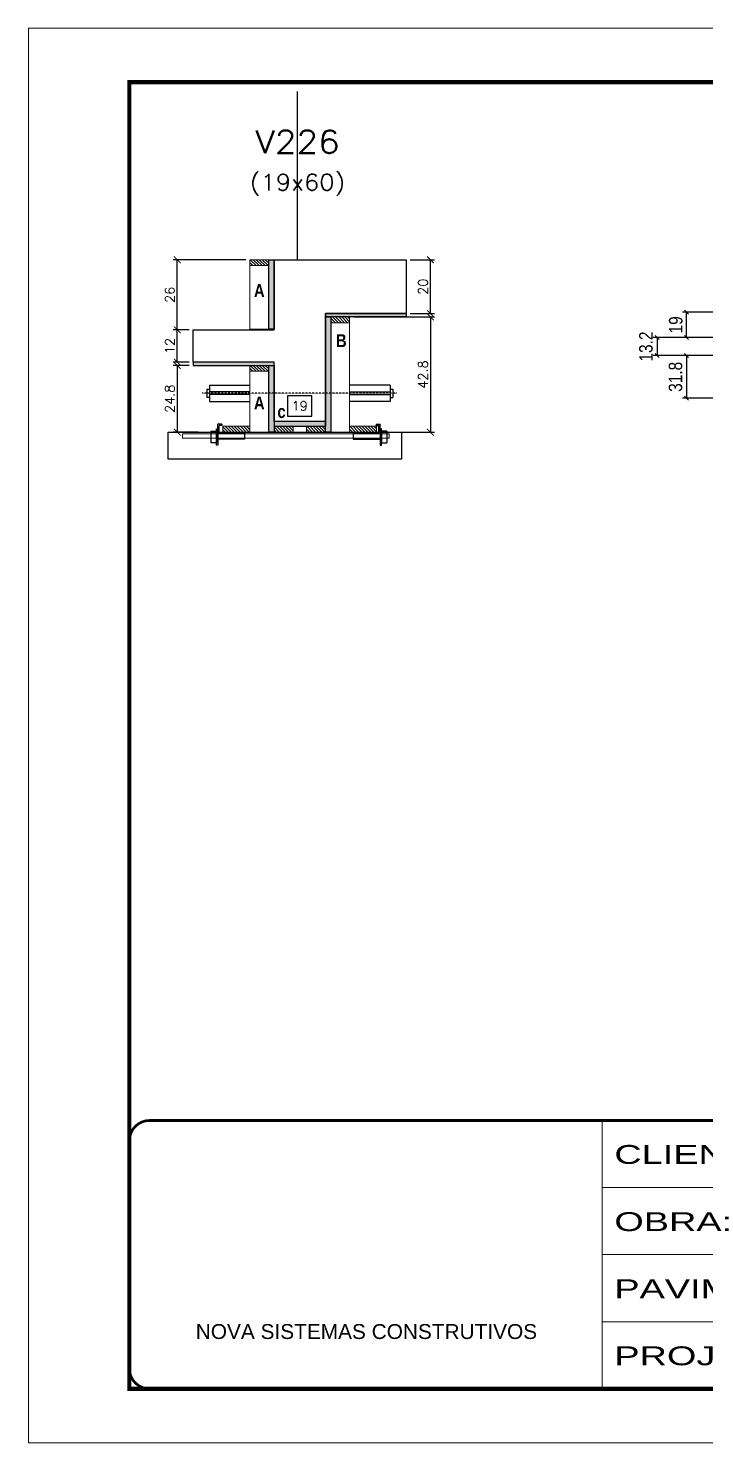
# Model space of a CAD drawing. Extents: x 137137 to 143418, y 10464 to 34486.
# Drawn here: x 140334 to 140836, y 25396 to 26446 of the extents above; entities that cross this region are included whole.
import ezdxf
from ezdxf.enums import TextEntityAlignment as Align

# ---------------------------------------------------------------- set-up
doc = ezdxf.new("R2010")
doc.units = 0
for name, pattern in [('CONTINUO', [0]), ('DASHED', [0.75, 0.5, -0.25]), ('HIDDEN', [0.375, 0.25, -0.125])]:
    doc.linetypes.add(name, pattern=pattern)
for name, color, linetype in [('barrote', 251, 'Continuous'), ('COTA', 241, 'Continuous'), ('Cota Seção (2x)', 4, 'Continuous'), ('detalhes', 4, 'Continuous'), ('Painéis', 200, 'Continuous'), ('presilha', 1, 'Continuous'), ('TENSOR', 3, 'Continuous'), ('Texto de Titulo', 7, 'Continuous'), ('Texto Qtd Sarr', 242, 'Continuous')]:
    doc.layers.add(name, color=color, linetype=linetype)
for name, color, linetype, lineweight in [('CONCRETO', 251, 'Continuous', 25), ('Folhas', 255, 'Continuous', 9), ('Hachura', 251, 'Continuous', 9), ('Madeira', 126, 'Continuous', 18), ('SARRAFO DE PRESSAO', 251, 'DASHED', 9), ('SCO-___-LAJ', 2, 'Continuous', 0), ('Texto Seção', 7, 'Continuous', 15)]:
    doc.layers.add(name, color=color, linetype=linetype, lineweight=lineweight)
doc.styles.add('ARIAL', font='arial.ttf')
doc.styles.add('COTA TECNICA', font='techl___.ttf', dxfattribs={"height": 10})
doc.styles.add('Romans', font='romans.shx')
doc.styles.add('TECNICA', font='techb___.ttf', dxfattribs={"height": 10})
doc.styles.add('Tecnologia', font='')
doc.styles.get('Tecnologia').set_extended_font_data('Forgotten Futurist')
doc.dimstyles.new('Cota Seção (2x)', dxfattribs={"dimtxt": 7, "dimasz": 5, "dimexe": 3, "dimexo": 3, "dimgap": 2, "dimtad": 3, "dimdec": 1, "dimlfac": 0.5, "dimzin": 12, "dimdsep": 46, "dimtxsty": 'Romans', "dimblk": 'ARCHTICK', "dimcen": 0, "dimclrd": 4, "dimclre": 4, "dimclrt": 1, "dimadec": 1, "dimazin": 3, "dimtfac": 1, "dimtdec": 1, "dimtmove": 0, "dimatfit": 3, "dimldrblk": 'OBLIQUE', "dimfxl": 1, "dimtolj": 1, "dimtzin": 12, "dimarcsym": 0})
doc.dimstyles.new('Cota Seção interna', dxfattribs={"dimtxt": 7, "dimasz": 6, "dimexe": 0.18, "dimexo": 2, "dimgap": -4, "dimtad": 3, "dimdec": 1, "dimlfac": 0.5, "dimzin": 12, "dimdsep": 46, "dimtxsty": 'Romans', "dimblk": 'ARCHTICK', "dimcen": 0.09, "dimse1": 1, "dimse2": 1, "dimsd1": 1, "dimsd2": 1, "dimclrd": 180, "dimclre": 5, "dimclrt": 1, "dimadec": 0, "dimazin": 3, "dimtfac": 1, "dimtdec": 1, "dimtofl": 0, "dimtmove": 0, "dimatfit": 3, "dimldrblk": 'ARCHTICK', "dimfxl": 1, "dimtolj": 1, "dimtzin": 0, "dimarcsym": 0})
doc.dimstyles.new('PAINEL', dxfattribs={"dimtxt": 10, "dimasz": 3, "dimexe": 3, "dimexo": 3, "dimgap": 3, "dimtad": 1, "dimdec": 1, "dimzin": 12, "dimdsep": 46, "dimtxsty": 'COTA TECNICA', "dimblk1": 'OBLIQUE', "dimblk2": 'OBLIQUE', "dimsah": 1, "dimcen": 0.9, "dimclrd": 4, "dimclre": 4, "dimclrt": 240, "dimadec": 1, "dimazin": 3, "dimtfac": 1, "dimtdec": 1, "dimtmove": 0, "dimatfit": 3, "dimfxl": 1, "dimtolj": 1, "dimtzin": 12, "dimarcsym": 0})

# ---------------------------------------------------------------- blocks, each defined once
blk = doc.blocks.new('9999999999')
at = {"color": 30, "linetype": 'CONTINUO'}
for p, q in [((98564.6, 34230.2), (98564.6, 34429.4)), ((98564.6, 34379.6), (99584, 34379.6)), ((98564.6, 34329.8), (99488, 34329.8)), ((98564.6, 34280), (99488, 34280))]:
    blk.add_line(p, q, dxfattribs=at)
at = {"color": 30, "linetype": 'CONTINUO', "const_width": 2}
blk.add_lwpolyline([(99584, 34230.2), (99584, 34414.4, 0.414214), (99569, 34429.4), (98229, 34429.4, 0.414214), (98214, 34414.4), (98214, 34245.2, 0.414214), (98229, 34230.2), (99584, 34230.2)], format="xyb", dxfattribs=at)
at = {"layer": 'Folhas'}
blk.add_lwpolyline([(98139, 34190.2), (99624, 34190.2), (99624, 35240.2), (98139, 35240.2)], close=True, dxfattribs=at)
at = {"layer": 'Folhas', "color": 30, "const_width": 3}
blk.add_lwpolyline([(98214, 34230.2), (99584, 34230.2), (99584, 35200.2), (98214, 35200.2)], close=True, dxfattribs=at)
at = {"color": 7, "linetype": 'Continuous', "ltscale": 5, "style": 'ARIAL'}
blk.add_text('NOVA SISTEMAS CONSTRUTIVOS', height=11.059, dxfattribs=at).set_placement((98263.2, 34267.2))
at = {"layer": 'Folhas', "color": 7, "style": 'Tecnologia', "width": 1.5}
for s, p in [('CLIENTE:', (98573.7, 34397.2)), ('OBRA:', (98573.7, 34347.3)), ('PAVIMENTO:', (98573.7, 34297.5)), ('PROJETO:', (98573.7, 34247.7))]:
    blk.add_text(s, height=14, dxfattribs=at).set_placement(p)
blk = doc.blocks.new('titulo1')
at = {"layer": 'Defpoints', "color": 252, "linetype": 'HIDDEN', "ltscale": 2}
blk.add_line((0, 0), (0, 125), dxfattribs=at)
at = {"layer": 'Defpoints', "style": 'Romans', "oblique": 15}
blk.add_attdef('FOLHA', text='', height=10, dxfattribs=at).set_placement((0, 15.6), align=Align.MIDDLE_CENTER)
at = {"layer": 'Texto Qtd Sarr', "color": 3, "style": 'Romans', "oblique": 15}
for tag, height, p in [('TITULO', 17, (0, 71.4)), ('SEÇÃO', 12, (0, 41.5))]:
    blk.add_attdef(tag, text='', height=height, dxfattribs=at).set_placement(p, align=Align.MIDDLE_CENTER)
blk = doc.blocks.new('PRESILHA METÁLICA 1')
at = {"layer": 'presilha'}
for p, q in [((7.5, 10.6), (7.5, 19.9)), ((12, 21), (8.6, 21)), ((9, 11.6), (9, 18.9)), ((12, 19.5), (9.6, 19.5)), ((12, 21), (12, 19.5)), ((0, 13), (6, 13)), ((0, 13), (0, 0)), ((6, 0), (0, 0)), ((6, 15.5), (7.5, 15.5)), ((6, -2.5), (6, 15.5)), ((6, 13), (6, 0)), ((7.5, 15.5), (7.5, -2.5)), ((37.5, 4.1), (7.5, 4.1)), ((37.5, 11), (9.6, 11)), ((37.5, 11), (37.5, 4.1)), ((7.5, -2.5), (6, -2.5))]:
    blk.add_line(p, q, dxfattribs=at)
for centre, radius, start, end in [((8.6, 19.9), 1.14, 90, 180), ((9.6, 18.9), 0.57, 90, 180), ((9.6, 11.6), 0.57, 180, 270)]:
    blk.add_arc(centre, radius, start, end, dxfattribs=at)
blk = doc.blocks.new('*D5921')
at = {"layer": 'Cota Seção (2x)', "color": 180, "lineweight": -2, "transparency": 16777216}
for p, q in [((140544.6, 26172.9), (140526.6, 26172.9)), ((140526.6, 26172.9), (140526.6, 26157.9)), ((140544.6, 26157.9), (140544.6, 26172.9)), ((140526.6, 26157.9), (140544.6, 26157.9))]:
    blk.add_line(p, q, dxfattribs=at)
at = {"layer": 'Defpoints', "color": 0, "transparency": 16777216}
for p in [(140516.6, 26153.9), (140516.6, 26145.9), (140554.6, 26145.9)]:
    blk.add_point(p, dxfattribs=at)
at = {"layer": 'Cota Seção (2x)', "color": 1, "transparency": 16777216, "insert": (140535.6, 26165.4), "char_height": 7, "attachment_point": 5, "style": 'Romans'}
blk.add_mtext('\\A1;19', dxfattribs=at)
blk = doc.blocks.new('_ArchTick')
at = {"color": 0, "linetype": 'ByBlock', "const_width": 0.15}
blk.add_lwpolyline([(-0.5, -0.5), (0.5, 0.5)], dxfattribs=at)
blk = doc.blocks.new('*D5922')
at = {"layer": 'COTA', "color": 4, "lineweight": -2, "transparency": 16777216}
for p, q in [((140575.6, 26231.5), (140635.6, 26231.5)), ((140632.6, 26231.5), (140632.6, 26145.9)), ((140575.6, 26145.9), (140635.6, 26145.9))]:
    blk.add_line(p, q, dxfattribs=at)
at = {"layer": 'Defpoints', "color": 0, "transparency": 16777216}
for p in [(140572.6, 26231.5), (140572.6, 26145.9), (140632.6, 26145.9)]:
    blk.add_point(p, dxfattribs=at)
at = {"layer": 'COTA', "color": 4, "lineweight": -2, "transparency": 16777216, "xscale": 5, "yscale": 5, "zscale": 5}
for p, rotation in [((140632.6, 26231.5), 90), ((140632.6, 26145.9), 270)]:
    blk.add_blockref('_ArchTick', p, dxfattribs=dict(at, rotation=rotation))
at = {"layer": 'COTA', "color": 1, "transparency": 16777216, "insert": (140627.1, 26188.7), "char_height": 7, "attachment_point": 5, "rotation": 90, "style": 'Romans'}
blk.add_mtext('\\A1;42.8', dxfattribs=at)
blk = doc.blocks.new('_Oblique')
at = {"color": 0, "linetype": 'ByBlock', "lineweight": -2}
blk.add_line((-0.5, -0.5), (0.5, 0.5), dxfattribs=at)
blk = doc.blocks.new('*D5923')
at = {"layer": 'COTA', "color": 4, "lineweight": -2, "transparency": 16777216}
for p, q in [((140453.6, 26195.5), (140441.8, 26195.5)), ((140444.8, 26195.5), (140444.8, 26145.9)), ((140460.3, 26145.9), (140441.8, 26145.9))]:
    blk.add_line(p, q, dxfattribs=at)
at = {"layer": 'Defpoints', "color": 0, "transparency": 16777216}
for p in [(140456.6, 26195.5), (140444.8, 26145.9), (140463.3, 26145.9)]:
    blk.add_point(p, dxfattribs=at)
at = {"layer": 'COTA', "color": 4, "lineweight": -2, "transparency": 16777216, "xscale": 5, "yscale": 5, "zscale": 5}
for p, rotation in [((140444.8, 26195.5), 90), ((140444.8, 26145.9), 270)]:
    blk.add_blockref('_ArchTick', p, dxfattribs=dict(at, rotation=rotation))
at = {"layer": 'COTA', "color": 1, "transparency": 16777216, "insert": (140439.3, 26170.7), "char_height": 7, "attachment_point": 5, "rotation": 90, "style": 'Romans'}
blk.add_mtext('\\A1;24.8', dxfattribs=at)
blk = doc.blocks.new('*D6178')
at = {"layer": 'COTA', "color": 4, "lineweight": -2, "transparency": 16777216}
for p, q in [((140617.6, 26273.9), (140635.6, 26273.9)), ((140632.6, 26233.9), (140632.6, 26273.9)), ((140617.6, 26233.9), (140635.6, 26233.9))]:
    blk.add_line(p, q, dxfattribs=at)
at = {"layer": 'Defpoints', "color": 0, "transparency": 16777216}
for p in [(140614.6, 26273.9), (140632.6, 26273.9), (140614.6, 26233.9)]:
    blk.add_point(p, dxfattribs=at)
at = {"layer": 'COTA', "color": 4, "lineweight": -2, "transparency": 16777216, "xscale": 5, "yscale": 5, "zscale": 5}
for p, rotation in [((140632.6, 26273.9), 90), ((140632.6, 26233.9), 270)]:
    blk.add_blockref('_ArchTick', p, dxfattribs=dict(at, rotation=rotation))
at = {"layer": 'COTA', "color": 1, "transparency": 16777216, "insert": (140627.1, 26253.9), "char_height": 7, "attachment_point": 5, "rotation": 90, "style": 'Romans'}
blk.add_mtext('\\A1;20', dxfattribs=at)
blk = doc.blocks.new('*D6179')
at = {"layer": 'COTA', "color": 4, "lineweight": -2, "transparency": 16777216}
for p, q in [((140453.6, 26221.9), (140441.8, 26221.9)), ((140444.8, 26197.9), (140444.8, 26221.9)), ((140453.6, 26197.9), (140441.8, 26197.9))]:
    blk.add_line(p, q, dxfattribs=at)
at = {"layer": 'Defpoints', "color": 0, "transparency": 16777216}
for p in [(140444.8, 26221.9), (140456.6, 26221.9), (140456.6, 26197.9)]:
    blk.add_point(p, dxfattribs=at)
at = {"layer": 'COTA', "color": 4, "lineweight": -2, "transparency": 16777216, "xscale": 5, "yscale": 5, "zscale": 5}
for p, rotation in [((140444.8, 26221.9), 90), ((140444.8, 26197.9), 270)]:
    blk.add_blockref('_ArchTick', p, dxfattribs=dict(at, rotation=rotation))
at = {"layer": 'COTA', "color": 1, "transparency": 16777216, "insert": (140439.3, 26209.9), "char_height": 7, "attachment_point": 5, "rotation": 90, "style": 'Romans'}
blk.add_mtext('\\A1;12', dxfattribs=at)
blk = doc.blocks.new('*D6180')
at = {"layer": 'COTA', "color": 4, "lineweight": -2, "transparency": 16777216}
for p, q in [((140495.6, 26273.9), (140441.8, 26273.9)), ((140444.8, 26221.9), (140444.8, 26273.9)), ((140453.6, 26221.9), (140441.8, 26221.9))]:
    blk.add_line(p, q, dxfattribs=at)
at = {"layer": 'Defpoints', "color": 0, "transparency": 16777216}
for p in [(140444.8, 26273.9), (140498.6, 26273.9), (140456.6, 26221.9)]:
    blk.add_point(p, dxfattribs=at)
at = {"layer": 'COTA', "color": 4, "lineweight": -2, "transparency": 16777216, "xscale": 5, "yscale": 5, "zscale": 5}
for p, rotation in [((140444.8, 26273.9), 90), ((140444.8, 26221.9), 270)]:
    blk.add_blockref('_ArchTick', p, dxfattribs=dict(at, rotation=rotation))
at = {"layer": 'COTA', "color": 1, "transparency": 16777216, "insert": (140439.3, 26247.9), "char_height": 7, "attachment_point": 5, "rotation": 90, "style": 'Romans'}
blk.add_mtext('\\A1;26', dxfattribs=at)
blk = doc.blocks.new('*D6188')
at = {"layer": 'COTA', "color": 4, "lineweight": -2, "transparency": 16777216}
for p, q in [((140843, 26235.1), (140819.6, 26235.1)), ((140822.6, 26216.1), (140822.6, 26235.1)), ((140843, 26216.1), (140819.6, 26216.1))]:
    blk.add_line(p, q, dxfattribs=at)
at = {"layer": 'Defpoints', "color": 0, "transparency": 16777216}
for p in [(140822.6, 26235.1), (140846, 26235.1), (140846, 26216.1)]:
    blk.add_point(p, dxfattribs=at)
at = {"layer": 'COTA', "color": 4, "lineweight": -2, "transparency": 16777216, "xscale": 3, "yscale": 3, "zscale": 3}
for p, rotation in [((140822.6, 26235.1), 90), ((140822.6, 26216.1), 270)]:
    blk.add_blockref('_Oblique', p, dxfattribs=dict(at, rotation=rotation))
at = {"layer": 'COTA', "color": 240, "transparency": 16777216, "insert": (140814.6, 26225.6), "char_height": 10, "attachment_point": 5, "rotation": 90, "style": 'COTA TECNICA'}
blk.add_mtext('\\A1;19', dxfattribs=at)
blk = doc.blocks.new('*D6189')
at = {"layer": 'COTA', "color": 4, "lineweight": -2, "transparency": 16777216}
for p, q in [((140843, 26216.1), (140797.7, 26216.1)), ((140800.7, 26216.1), (140800.7, 26202.9)), ((140843, 26202.9), (140797.7, 26202.9))]:
    blk.add_line(p, q, dxfattribs=at)
at = {"layer": 'Defpoints', "color": 0, "transparency": 16777216}
for p in [(140846, 26216.1), (140800.7, 26202.9), (140846, 26202.9)]:
    blk.add_point(p, dxfattribs=at)
at = {"layer": 'COTA', "color": 4, "lineweight": -2, "transparency": 16777216, "xscale": 3, "yscale": 3, "zscale": 3}
for p, rotation in [((140800.7, 26216.1), 90), ((140800.7, 26202.9), 270)]:
    blk.add_blockref('_Oblique', p, dxfattribs=dict(at, rotation=rotation))
at = {"layer": 'COTA', "color": 240, "transparency": 16777216, "insert": (140792.5, 26209.5), "char_height": 10, "attachment_point": 5, "rotation": 90, "style": 'COTA TECNICA'}
blk.add_mtext('\\A1;13.2', dxfattribs=at)
blk = doc.blocks.new('*D6190')
at = {"layer": 'COTA', "color": 4, "lineweight": -2, "transparency": 16777216}
for p, q in [((140843, 26202.9), (140819.6, 26202.9)), ((140822.6, 26202.9), (140822.6, 26171.1)), ((140843, 26171.1), (140819.6, 26171.1))]:
    blk.add_line(p, q, dxfattribs=at)
at = {"layer": 'Defpoints', "color": 0, "transparency": 16777216}
for p in [(140846, 26202.9), (140822.6, 26171.1), (140846, 26171.1)]:
    blk.add_point(p, dxfattribs=at)
at = {"layer": 'COTA', "color": 4, "lineweight": -2, "transparency": 16777216, "xscale": 3, "yscale": 3, "zscale": 3}
for p, rotation in [((140822.6, 26202.9), 90), ((140822.6, 26171.1), 270)]:
    blk.add_blockref('_Oblique', p, dxfattribs=dict(at, rotation=rotation))
at = {"layer": 'COTA', "color": 240, "transparency": 16777216, "insert": (140814.4, 26187), "char_height": 10, "attachment_point": 5, "rotation": 90, "style": 'COTA TECNICA'}
blk.add_mtext('\\A1;31.8', dxfattribs=at)

msp = doc.modelspace()

# ---------------------------------------------------------------- hatches: boundary and pattern name
at = {"layer": 'Hachura'}
h = msp.add_hatch(dxfattribs=at)
h.set_pattern_fill('ANSI31', color=256, scale=0.5, angle=270, style=0)
h.set_pattern_definition([(315, (163464.4671, 17966.2976), (1.12253202, 1.12253202), [])])
h.paths.add_polyline_path([(140512.65, 26269.54), (140512.65, 26273.94), (140498.65, 26273.94), (140498.65, 26269.54)])
h = msp.add_hatch(color=256, dxfattribs=at)
h.dxf.hatch_style = 1
h.paths.add_polyline_path([(140512.65, 26273.94), (140516.65, 26273.94), (140516.65, 26222.37), (140512.65, 26222.37)])
h = msp.add_hatch(color=256, dxfattribs=at)
h.dxf.hatch_style = 1
h.paths.add_polyline_path([(140554.65, 26231.54), (140554.65, 26233.94), (140614.65, 26233.94), (140614.65, 26231.54)])
h = msp.add_hatch(color=256, dxfattribs=at)
h.dxf.hatch_style = 1
h.paths.add_polyline_path([(140554.65, 26231.54), (140558.65, 26231.54), (140558.65, 26145.94), (140554.65, 26145.94)])
h = msp.add_hatch(dxfattribs=at)
h.set_pattern_fill('ANSI31', color=256, scale=0.5, angle=270, style=0)
h.set_pattern_definition([(315, (163404.4671, 17923.8976), (1.12253202, 1.12253202), [])])
h.paths.add_polyline_path([(140572.65, 26227.14), (140572.65, 26231.54), (140558.65, 26231.54), (140558.65, 26227.14)])
h = msp.add_hatch(color=256, dxfattribs=at)
h.dxf.hatch_style = 1
h.paths.add_polyline_path([(140516.65, 26195.54), (140516.65, 26197.94), (140456.65, 26197.94), (140456.65, 26195.54)])
h = msp.add_hatch(dxfattribs=at)
h.set_pattern_fill('ANSI31', color=256, scale=0.5, angle=270, style=0)
h.set_pattern_definition([(315, (163464.4671, 17887.8976), (1.12253202, 1.12253202), [])])
h.paths.add_polyline_path([(140512.65, 26191.14), (140512.65, 26195.54), (140498.65, 26195.54), (140498.65, 26191.14)])
h = msp.add_hatch(color=256, dxfattribs=at)
h.dxf.hatch_style = 1
h.paths.add_polyline_path([(140512.65, 26195.54), (140516.65, 26195.54), (140516.65, 26145.94), (140512.65, 26145.94)])
h = msp.add_hatch(dxfattribs=at)
h.set_pattern_fill('ANSI31', color=256, scale=0.5, angle=270, style=0)
h.set_pattern_definition([(315, (163464.4671, 17916.2976), (1.12253202, 1.12253202), [])])
h.paths.add_polyline_path([(140478.65, 26145.94), (140478.65, 26150.34), (140498.65, 26150.34), (140498.65, 26145.94)])
h = msp.add_hatch(color=256, dxfattribs=at)
h.dxf.hatch_style = 1
h.paths.add_polyline_path([(140554.65, 26150.34), (140554.65, 26153.94), (140516.65, 26153.94), (140516.65, 26150.34)])
h = msp.add_hatch(dxfattribs=at)
h.set_pattern_fill('ANSI31', color=256, scale=0.5, angle=270, style=0)
h.set_pattern_definition([(315, (163473.2671, 17916.2976), (1.12253202, 1.12253202), [])])
h.paths.add_polyline_path([(140516.65, 26145.94), (140516.65, 26150.34), (140530.65, 26150.34), (140530.65, 26145.94)])
h = msp.add_hatch(dxfattribs=at)
h.set_pattern_fill('ANSI31', color=256, scale=0.5, angle=270, style=0)
h.set_pattern_definition([(315, (163473.2691, 17916.2976), (1.12253202, 1.12253202), [])])
h.paths.add_polyline_path([(140554.65, 26145.94), (140554.65, 26150.34), (140540.65, 26150.34), (140540.65, 26145.94)])
h = msp.add_hatch(dxfattribs=at)
h.set_pattern_fill('ANSI31', color=256, scale=0.5, angle=270, style=0)
h.set_pattern_definition([(315, (163370.4671, 17916.2976), (1.12253202, 1.12253202), [])])
h.paths.add_polyline_path([(140572.65, 26145.94), (140572.65, 26150.34), (140592.65, 26150.34), (140592.65, 26145.94)])

# ---------------------------------------------------------------- linework, layer by layer
at = {"ltscale": 3}
for p, q in [((140466.65, 26177.77), (140466.65, 26171.77)), ((140466.65, 26177.77), (140468.65, 26177.77)), ((140468.65, 26180.77), (140468.65, 26168.77)), ((140468.65, 26180.77), (140498.65, 26180.77)), ((140602.65, 26180.77), (140572.65, 26180.77)), ((140602.65, 26180.77), (140602.65, 26168.77)), ((140602.65, 26177.77), (140604.65, 26177.77)), ((140604.65, 26177.77), (140604.65, 26171.77)), ((140468.65, 26171.77), (140466.65, 26171.77)), ((140498.65, 26175.77), (140468.65, 26175.77)), ((140498.65, 26173.77), (140468.65, 26173.77)), ((140468.65, 26168.77), (140498.65, 26168.77)), ((140572.65, 26175.77), (140602.65, 26175.77)), ((140572.65, 26173.77), (140602.65, 26173.77)), ((140602.65, 26168.77), (140572.65, 26168.77)), ((140602.65, 26171.77), (140604.65, 26171.77))]:
    msp.add_line(p, q, dxfattribs=at)
at = {"layer": 'barrote'}
msp.add_lwpolyline([(140611.01, 26125.94), (140438.04, 26125.94), (140438.04, 26145.94), (140611.01, 26145.94)], close=True, dxfattribs=at)
at = {"layer": 'CONCRETO'}
msp.add_lwpolyline([(140456.65, 26197.94), (140456.65, 26221.94), (140516.65, 26221.94), (140516.65, 26273.94), (140516.65, 26273.94), (140516.65, 26273.94), (140516.65, 26273.94), (140516.65, 26273.94), (140554.65, 26273.94), (140614.65, 26273.94), (140614.65, 26233.94), (140554.65, 26233.94), (140554.65, 26150.34), (140554.65, 26150.34), (140554.65, 26153.94), (140516.65, 26153.94), (140516.65, 26197.94)], close=True, dxfattribs=at)
at = {"layer": 'Madeira'}
for points in [[(140512.65, 26273.94), (140498.65, 26273.94), (140498.65, 26222.37), (140512.65, 26222.37)], [(140512.65, 26269.54), (140512.65, 26273.94), (140498.65, 26273.94), (140498.65, 26269.54)], [(140572.65, 26227.14), (140572.65, 26231.54), (140558.65, 26231.54), (140558.65, 26227.14)], [(140572.65, 26231.54), (140558.65, 26231.54), (140558.65, 26145.94), (140572.65, 26145.94)], [(140512.65, 26191.14), (140512.65, 26195.54), (140498.65, 26195.54), (140498.65, 26191.14)], [(140512.65, 26195.54), (140498.65, 26195.54), (140498.65, 26145.94), (140512.65, 26145.94)], [(140478.65, 26145.94), (140478.65, 26150.34), (140498.65, 26150.34), (140498.65, 26145.94)], [(140516.65, 26145.94), (140516.65, 26150.34), (140530.65, 26150.34), (140530.65, 26145.94)], [(140554.65, 26145.94), (140554.65, 26150.34), (140540.65, 26150.34), (140540.65, 26145.94)], [(140572.65, 26145.94), (140572.65, 26150.34), (140592.65, 26150.34), (140592.65, 26145.94)]]:
    msp.add_lwpolyline(points, close=True, dxfattribs=at)
at = {"layer": 'Painéis'}
for points in [[(140512.65, 26273.94), (140516.65, 26273.94), (140516.65, 26222.37), (140512.65, 26222.37)], [(140554.65, 26231.54), (140554.65, 26233.94), (140614.65, 26233.94), (140614.65, 26231.54)], [(140554.65, 26231.54), (140558.65, 26231.54), (140558.65, 26145.94), (140554.65, 26145.94)], [(140516.65, 26195.54), (140516.65, 26197.94), (140456.65, 26197.94), (140456.65, 26195.54)], [(140512.65, 26195.54), (140516.65, 26195.54), (140516.65, 26145.94), (140512.65, 26145.94)], [(140554.65, 26150.34), (140554.65, 26153.94), (140516.65, 26153.94), (140516.65, 26150.34)]]:
    msp.add_lwpolyline(points, close=True, dxfattribs=at)
at = {"layer": 'SCO-___-LAJ', "color": 1}
msp.add_lwpolyline([(140602.01, 26144.61), (140448.71, 26144.61), (140448.71, 26141.41), (140602.01, 26141.41)], close=True, dxfattribs=at)
at = {"layer": 'TENSOR', "linetype": 'HIDDEN', "ltscale": 0.5}
msp.add_line((140607.65, 26174.77), (140463.35, 26174.77), dxfattribs=at)

# ---------------------------------------------------------------- block references
at = {"layer": 'presilha', "yscale": 0.6666666666666666, "zscale": 0.6666666666666666}
for p, xscale in [((140469.78, 26137.97), 0.6666666666666666), ((140600.23, 26137.97), -0.6666666666666666)]:
    msp.add_blockref('PRESILHA METÁLICA 1', p, dxfattribs=dict(at, xscale=xscale))
at = {"layer": 'SARRAFO DE PRESSAO', "color": 6, "linetype": 'ByBlock'}
msp.add_blockref('9999999999', (42195.31, -8794.45), dxfattribs=at)
at = {"layer": 'Texto Seção'}
ref = msp.add_blockref('titulo1', (140534.01, 26273.94), dxfattribs=at)
ref.add_attrib('TITULO', 'V226', dxfattribs={"layer": 'Texto de Titulo', "color": 7, "height": 17, "style": 'Romans', "width": 1.1}).set_placement((140534.01, 26361.44), align=Align.MIDDLE_CENTER)
ref.add_attrib('SEÇÃO', '(19x60)', dxfattribs={"layer": 'Texto de Titulo', "color": 7, "height": 12, "style": 'Romans', "width": 1.1}).set_placement((140534.01, 26331.44), align=Align.MIDDLE_CENTER)

# ---------------------------------------------------------------- texts
at = {"layer": 'detalhes', "style": 'TECNICA'}
for s, p in [('A', (140501.65, 26246.23)), ('B', (140562.48, 26209.07)), ('A', (140501.65, 26162.76)), ('c', (140519.07, 26156.44))]:
    msp.add_text(s, height=9.6, dxfattribs=at).set_placement(p)

# ---------------------------------------------------------------- dimensions: what is measured, and where the dimension line sits
at = {"layer": 'COTA'}
for base, p1, p2, dimstyle, picture, middle in [((140444.79, 26273.94), (140456.65, 26221.94), (140498.65, 26273.94), 'Cota Seção (2x)', '*D6180', (140439.29, 26247.94)), ((140632.62, 26273.94), (140614.65, 26233.94), (140614.65, 26273.94), 'Cota Seção (2x)', '*D6178', (140627.12, 26253.94)), ((140632.62, 26145.94), (140572.65, 26231.54), (140572.65, 26145.94), 'Cota Seção (2x)', '*D5922', (140627.12, 26188.74)), ((140822.64, 26235.13), (140846, 26216.13), (140846, 26235.13), 'PAINEL', '*D6188', (140814.55, 26225.63)), ((140444.79, 26221.94), (140456.65, 26197.94), (140456.65, 26221.94), 'Cota Seção (2x)', '*D6179', (140439.29, 26209.94)), ((140444.79, 26145.94), (140456.65, 26195.54), (140463.35, 26145.94), 'Cota Seção (2x)', '*D5923', (140439.29, 26170.74)), ((140822.64, 26171.13), (140846, 26202.93), (140846, 26171.13), 'PAINEL', '*D6190', (140814.4, 26187.03))]:
    dim = msp.add_linear_dim(base=base, p1=p1, p2=p2, angle=90, dimstyle=dimstyle, dxfattribs=at)
    dim.commit()
    dim.dimension.update_dxf_attribs({"geometry": picture, "text_midpoint": middle})
dim = msp.add_linear_dim(base=(140800.67, 26202.93), p1=(140846, 26216.13), p2=(140846, 26202.93), angle=90, dimstyle='PAINEL', dxfattribs=at)
dim.commit()
dim.dimension.update_dxf_attribs({"geometry": '*D6189', "text_midpoint": (140800.67, 26209.53), "dimtype": 160})
at = {"layer": 'Cota Seção (2x)'}
dim = msp.add_linear_dim(base=(140516.65, 26153.94), p1=(140554.65, 26145.94), p2=(140516.65, 26145.94), angle=180, dimstyle='Cota Seção interna', dxfattribs=at)
dim.commit()
dim.dimension.update_dxf_attribs({"geometry": '*D5921', "text_midpoint": (140535.65, 26165.44)})

doc.saveas('drawing.dxf')
